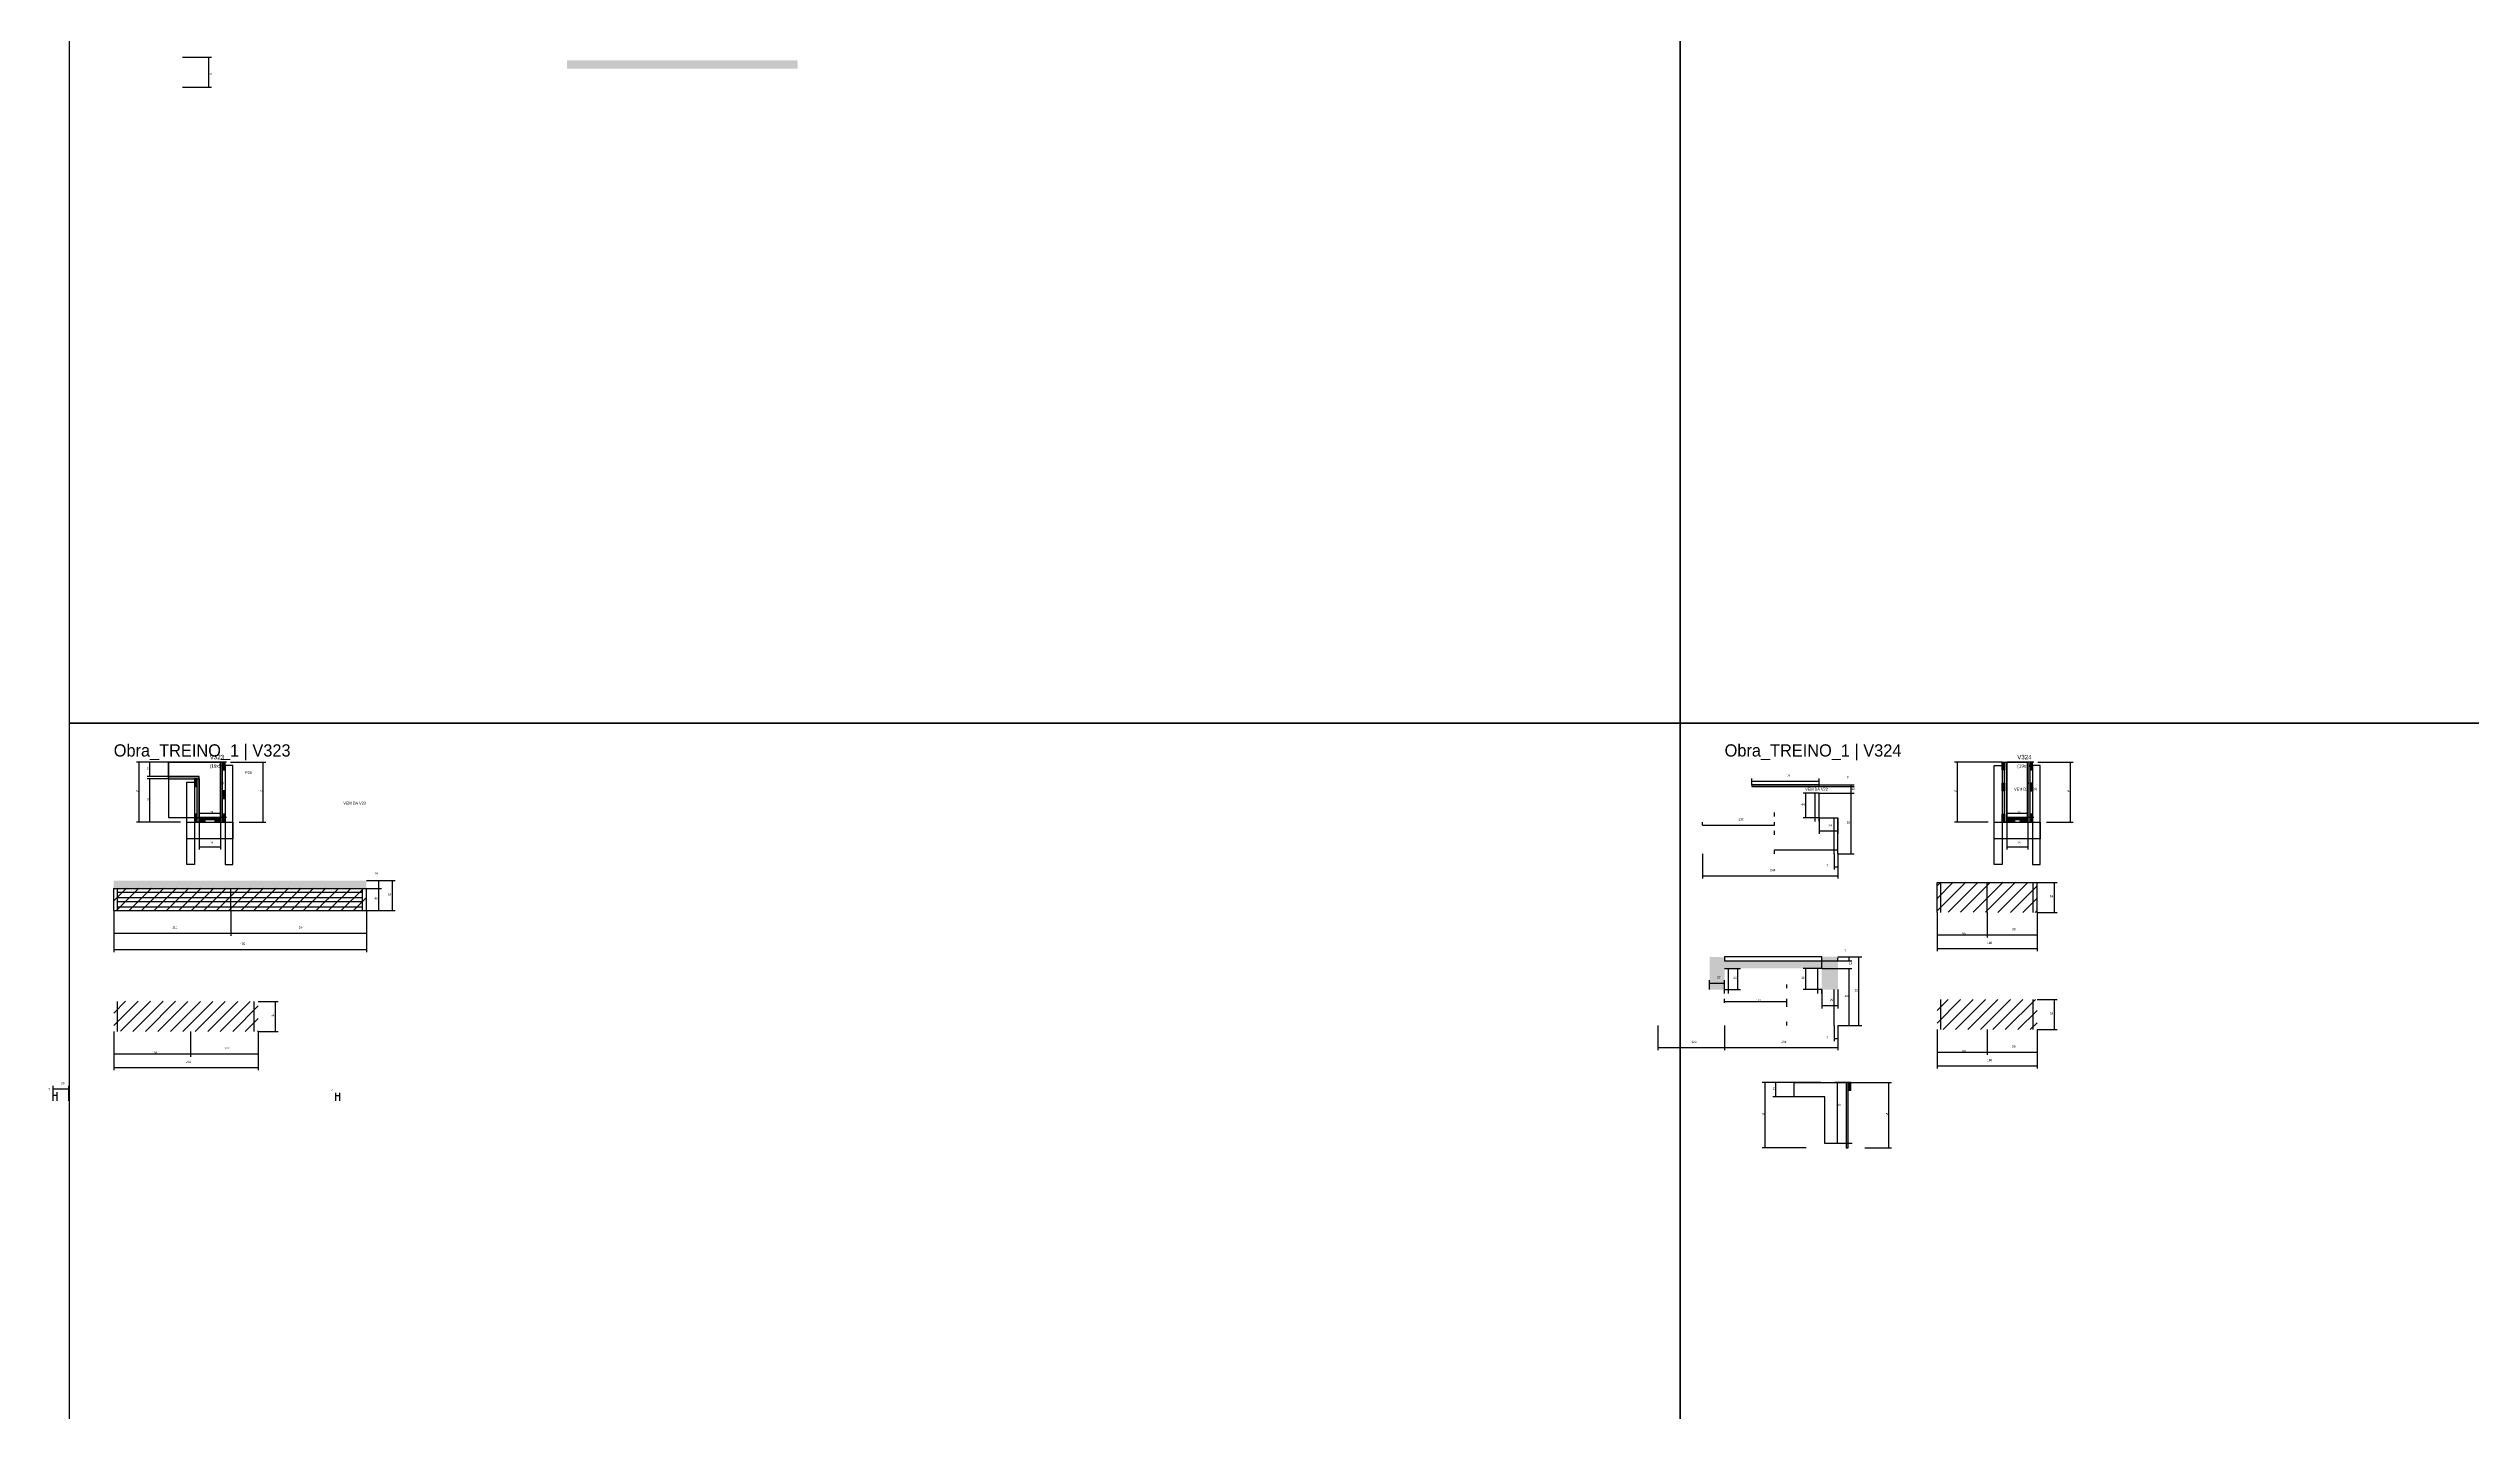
# Model space of a CAD drawing. Header units: metres. Extents: x -41 to 34800, y -36000 to 1848.
# Drawn here: x -38 to 4325, y -3040 to -585 of the extents above; entities that cross this region are included whole.
import ezdxf

# ---------------------------------------------------------------- set-up
doc = ezdxf.new("R2010")
doc.units = ezdxf.units.M
for name, color, linetype in [('CELL_BORDER', 8, 'Continuous'), ('CONCRETO', 251, 'Continuous'), ('COTA', 4, 'Continuous'), ('Cota Seção (2x)', 4, 'Continuous'), ('Hachura', 253, 'Continuous'), ('LABEL_ID', 3, 'Continuous'), ('Madeira', 126, 'Continuous'), ('NOMENCLATURA', 7, 'Continuous'), ('Painéis', 200, 'Continuous'), ('REAPROVEITAMENTO', 251, 'Continuous'), ('SARR_2.2x7', 40, 'Continuous'), ('SARR_3.5x7', 81, 'Continuous'), ('Texto Seção', 7, 'Continuous')]:
    doc.layers.add(name, color=color, linetype=linetype)

msp = doc.modelspace()

# ---------------------------------------------------------------- hatches: boundary and pattern name
at = {"layer": 'COTA'}
h = msp.add_hatch(dxfattribs=at)
h.set_pattern_fill('AR-CONC', scale=0.03)
h.paths.add_polyline_path([(1310.9, -606.4), (895.8, -606.4), (895.8, -606.4), (896.1, -621.4), (896.1, -621.4), (1311.2, -621.4), (1311.2, -621.4), (1310.9, -606.4)])
h = msp.add_hatch(dxfattribs=at)
h.set_pattern_fill('AR-CONC', scale=0.03)
h.paths.add_polyline_path([(535, -2097.5), (535, -2083.5), (535, -2083.5), (80, -2083.5), (80, -2083.5), (80, -2097.5), (80, -2097.5), (535, -2097.5)])
h = msp.add_hatch(dxfattribs=at)
h.set_pattern_fill('AR-CONC', scale=0.03)
h.paths.add_polyline_path([(3155, -2241.7), (2980, -2241.7), (2980, -2241.7), (2980, -2279.7), (2980, -2279.7), (2953, -2279.7), (2953, -2279.7), (2953, -2220.7), (2953, -2220.7), (2980, -2221.6), (2980, -2221.6), (2980, -2227.7), (2980, -2227.7), (3155, -2227.7), (3155, -2227.7), (3155, -2220.7), (3155, -2220.7), (3184, -2220.7), (3184, -2220.7), (3184, -2279.7), (3184, -2279.7), (3155, -2279.7), (3155, -2279.7), (3155, -2241.7)])
at = {"layer": 'Hachura'}
h = msp.add_hatch(color=8, dxfattribs=at)
h.dxf.hatch_style = 1
h.paths.add_polyline_path([(275.9, -1870), (271.9, -1870), (271.9, -1870), (271.9, -1978), (271.9, -1978), (275.9, -1978), (275.9, -1978), (275.9, -1870)])
h = msp.add_hatch(dxfattribs=at)
h.set_pattern_fill('ANSI31', scale=0.5)
h.paths.add_polyline_path([(275.9, -1884), (280.3, -1884), (280.3, -1884), (280.3, -1870), (280.3, -1870), (275.9, -1870), (275.9, -1870), (275.9, -1884)])
h = msp.add_hatch(dxfattribs=at)
h.set_pattern_fill('ANSI31', scale=0.5)
h.paths.add_polyline_path([(3483.8, -1884), (3479.4, -1884), (3479.4, -1884), (3479.4, -1870), (3479.4, -1870), (3483.8, -1870), (3483.8, -1870), (3483.8, -1884)])
h = msp.add_hatch(color=8, dxfattribs=at)
h.dxf.hatch_style = 1
h.paths.add_polyline_path([(3487.8, -1870), (3483.8, -1870), (3483.8, -1870), (3483.8, -1978), (3483.8, -1978), (3487.8, -1978), (3487.8, -1978), (3487.8, -1870)])
h = msp.add_hatch(color=8, dxfattribs=at)
h.dxf.hatch_style = 1
h.paths.add_polyline_path([(3529.8, -1870), (3525.8, -1870), (3525.8, -1870), (3525.8, -1978), (3525.8, -1978), (3529.8, -1978), (3529.8, -1978), (3529.8, -1870)])
h = msp.add_hatch(dxfattribs=at)
h.set_pattern_fill('ANSI31', scale=0.5)
h.paths.add_polyline_path([(3529.8, -1884), (3534.2, -1884), (3534.2, -1884), (3534.2, -1870), (3534.2, -1870), (3529.8, -1870), (3529.8, -1870), (3529.8, -1884)])
h = msp.add_hatch(color=8, dxfattribs=at)
h.dxf.hatch_style = 1
h.paths.add_polyline_path([(233.9, -1900), (233.9, -1896), (233.9, -1896), (178.3, -1896), (178.3, -1896), (178.3, -1900), (178.3, -1900), (233.9, -1900)])
h = msp.add_hatch(dxfattribs=at)
h.set_pattern_fill('ANSI31', scale=0.5)
h.paths.add_polyline_path([(225.5, -1914), (229.9, -1914), (229.9, -1914), (229.9, -1900), (229.9, -1900), (225.5, -1900), (225.5, -1900), (225.5, -1914)])
h = msp.add_hatch(color=8, dxfattribs=at)
h.dxf.hatch_style = 1
h.paths.add_polyline_path([(233.9, -1900), (229.9, -1900), (229.9, -1900), (229.9, -1978), (229.9, -1978), (233.9, -1978), (233.9, -1978), (233.9, -1900)])
h = msp.add_hatch(dxfattribs=at)
h.set_pattern_fill('ANSI31', scale=0.5)
h.paths.add_polyline_path([(3483.8, -1922), (3479.4, -1922), (3479.4, -1922), (3479.4, -1908), (3479.4, -1908), (3483.8, -1908), (3483.8, -1908), (3483.8, -1922)])
h = msp.add_hatch(dxfattribs=at)
h.set_pattern_fill('ANSI31', scale=0.5)
h.paths.add_polyline_path([(3529.8, -1922), (3534.2, -1922), (3534.2, -1922), (3534.2, -1908), (3534.2, -1908), (3529.8, -1908), (3529.8, -1908), (3529.8, -1922)])
h = msp.add_hatch(dxfattribs=at)
h.set_pattern_fill('ANSI31', scale=0.5)
h.paths.add_polyline_path([(275.9, -1935.5), (280.3, -1935.5), (280.3, -1935.5), (280.3, -1921.5), (280.3, -1921.5), (275.9, -1921.5), (275.9, -1921.5), (275.9, -1935.5)])
h = msp.add_hatch(dxfattribs=at)
h.set_pattern_fill('ANSI31', scale=0.5)
h.paths.add_polyline_path([(225.5, -1978), (229.9, -1978), (229.9, -1978), (229.9, -1964), (229.9, -1964), (225.5, -1964), (225.5, -1964), (225.5, -1978)])
h = msp.add_hatch(color=8, dxfattribs=at)
h.dxf.hatch_style = 1
h.paths.add_polyline_path([(271.9, -1973.6), (271.9, -1970), (271.9, -1970), (233.9, -1970), (233.9, -1970), (233.9, -1973.6), (233.9, -1973.6), (271.9, -1973.6)])
h = msp.add_hatch(dxfattribs=at)
h.set_pattern_fill('ANSI31', scale=0.5)
h.paths.add_polyline_path([(233.9, -1978), (233.9, -1973.6), (233.9, -1973.6), (243.9, -1973.6), (243.9, -1973.6), (243.9, -1978), (243.9, -1978), (233.9, -1978)])
h = msp.add_hatch(dxfattribs=at)
h.set_pattern_fill('ANSI31', scale=0.5)
h.paths.add_polyline_path([(271.9, -1978), (271.9, -1973.6), (271.9, -1973.6), (261.9, -1973.6), (261.9, -1973.6), (261.9, -1978), (261.9, -1978), (271.9, -1978)])
h = msp.add_hatch(dxfattribs=at)
h.set_pattern_fill('ANSI31', scale=0.5)
h.paths.add_polyline_path([(275.9, -1978), (280.3, -1978), (280.3, -1978), (280.3, -1964), (280.3, -1964), (275.9, -1964), (275.9, -1964), (275.9, -1978)])
h = msp.add_hatch(dxfattribs=at)
h.set_pattern_fill('ANSI31', scale=0.5)
h.paths.add_polyline_path([(3483.8, -1978), (3479.4, -1978), (3479.4, -1978), (3479.4, -1964), (3479.4, -1964), (3483.8, -1964), (3483.8, -1964), (3483.8, -1978)])
h = msp.add_hatch(color=8, dxfattribs=at)
h.dxf.hatch_style = 1
h.paths.add_polyline_path([(3525.8, -1973.6), (3525.8, -1970), (3525.8, -1970), (3487.8, -1970), (3487.8, -1970), (3487.8, -1973.6), (3487.8, -1973.6), (3525.8, -1973.6)])
h = msp.add_hatch(dxfattribs=at)
h.set_pattern_fill('ANSI31', scale=0.5)
h.paths.add_polyline_path([(3487.8, -1978), (3487.8, -1973.6), (3487.8, -1973.6), (3501.8, -1973.6), (3501.8, -1973.6), (3501.8, -1978), (3501.8, -1978), (3487.8, -1978)])
h = msp.add_hatch(dxfattribs=at)
h.set_pattern_fill('ANSI31', scale=0.5)
h.paths.add_polyline_path([(3525.8, -1978), (3525.8, -1973.6), (3525.8, -1973.6), (3511.8, -1973.6), (3511.8, -1973.6), (3511.8, -1978), (3511.8, -1978), (3525.8, -1978)])
h = msp.add_hatch(dxfattribs=at)
h.set_pattern_fill('ANSI31', scale=0.5)
h.paths.add_polyline_path([(3529.8, -1978), (3534.2, -1978), (3534.2, -1978), (3534.2, -1964), (3534.2, -1964), (3529.8, -1964), (3529.8, -1964), (3529.8, -1978)])
h = msp.add_hatch(color=8, dxfattribs=at)
h.dxf.hatch_style = 1
h.paths.add_polyline_path([(3202.6, -2446.9), (3198.6, -2446.9), (3198.6, -2446.9), (3198.6, -2564.9), (3198.6, -2564.9), (3202.6, -2564.9), (3202.6, -2564.9), (3202.6, -2446.9)])
h = msp.add_hatch(dxfattribs=at)
h.set_pattern_fill('ANSI31', scale=0.5)
h.paths.add_polyline_path([(3202.6, -2460.9), (3207, -2460.9), (3207, -2460.9), (3207, -2446.9), (3207, -2446.9), (3202.6, -2446.9), (3202.6, -2446.9), (3202.6, -2460.9)])
at = {"layer": 'REAPROVEITAMENTO'}
h = msp.add_hatch(dxfattribs=at)
h.set_pattern_fill('ANSI31', scale=5)
h.paths.add_polyline_path([(3542.5, -2140.7), (3542.5, -2086.6), (3542.5, -2086.6), (3362.5, -2086.4), (3362.5, -2086.4), (3362.5, -2140.5), (3362.5, -2140.5), (3542.5, -2140.7)])
h = msp.add_hatch(dxfattribs=at)
h.set_pattern_fill('ANSI31', scale=5)
h.paths.add_polyline_path([(80, -2137.4), (80, -2097.2), (80, -2097.2), (535, -2097.4), (535, -2097.4), (535, -2137.5), (535, -2137.5), (80, -2137.4)])
h = msp.add_hatch(dxfattribs=at)
h.set_pattern_fill('ANSI31', scale=5)
h.paths.add_polyline_path([(80, -2354.9), (80, -2300.8), (80, -2300.8), (340, -2301), (340, -2301), (340, -2355.1), (340, -2355.1), (80, -2354.9)])
h = msp.add_hatch(dxfattribs=at)
h.set_pattern_fill('ANSI31', scale=5)
h.paths.add_polyline_path([(3542.5, -2351.9), (3542.5, -2297.7), (3542.5, -2297.7), (3362.5, -2297.6), (3362.5, -2297.6), (3362.5, -2351.7), (3362.5, -2351.7), (3542.5, -2351.9)])

# ---------------------------------------------------------------- linework, layer by layer
at = {"layer": 'CELL_BORDER'}
for points in [[(0, -1800), (2900, -1800), (2900, 0), (0, 0)], [(2900, -1800), (5800, -1800), (5800, 0), (2900, 0)], [(0, -3600), (2900, -3600), (2900, -1800), (0, -1800)], [(2900, -3600), (5800, -3600), (5800, -1800), (2900, -1800)]]:
    msp.add_lwpolyline(points, close=True, dxfattribs=at)
at = {"layer": 'CONCRETO'}
for points in [[(178.3, -1896), (178.3, -1870), (233.9, -1870), (233.9, -1870), (271.9, -1870), (271.9, -1970), (233.9, -1970), (233.9, -1896)], [(178.3, -1970), (271.9, -1970), (271.9, -1870), (178.3, -1870)], [(3487.8, -1870), (3487.8, -1870), (3525.8, -1870), (3525.8, -1898), (3525.8, -1898), (3525.8, -1970), (3487.8, -1970), (3487.8, -1870)], [(3487.8, -1970), (3525.8, -1970), (3525.8, -1870), (3487.8, -1870)], [(3105, -2472.9), (3105, -2446.9), (3160.6, -2446.9), (3160.6, -2446.9), (3198.6, -2446.9), (3198.6, -2556.9), (3160.6, -2556.9), (3160.6, -2472.9)]]:
    msp.add_lwpolyline(points, close=True, dxfattribs=at)
at = {"layer": 'COTA'}
for p, q in [((203.8, -600.7), (256.1, -600.7)), ((251.1, -654.7), (251.1, -600.7)), ((203.8, -654.7), (256.1, -654.7)), ((225.9, -1870), (120.9, -1870)), ((125.9, -1978), (125.9, -1870)), ((178.3, -1870), (140.2, -1870)), ((145.2, -1896), (145.2, -1870)), ((289.9, -1870), (353.7, -1870)), ((348.7, -1978), (348.7, -1870)), ((3479.4, -1870), (3394.1, -1870)), ((3399.1, -1978), (3399.1, -1870)), ((3543.8, -1870), (3607.7, -1870)), ((3602.7, -1978), (3602.7, -1870)), ((178.3, -1896), (140.2, -1896)), ((178.3, -1900), (140.2, -1900)), ((145.2, -1978), (145.2, -1900)), ((3029, -1911.2), (3029, -1899.6)), ((3029, -1904.6), (3150, -1904.6)), ((3150, -1911.2), (3150, -1899.6)), ((3150, -1911.2), (3213.1, -1911.2)), ((3150, -1914.2), (3213.1, -1914.2)), ((3150, -1914.2), (3213.1, -1914.2)), ((3208.1, -1914.2), (3208.1, -1911.2)), ((3208.1, -1926.2), (3208.1, -1914.2)), ((3150, -1926.2), (3213.1, -1926.2)), ((3150, -1926.2), (3213.1, -1926.2)), ((3208.1, -2035.2), (3208.1, -1926.2)), ((200.3, -1978), (120.9, -1978)), ((200.3, -1978), (140.2, -1978)), ((233.9, -1978), (233.9, -2027.7)), ((271.9, -1978), (271.9, -2027.7)), ((305.5, -1978), (353.7, -1978)), ((3454.2, -1978), (3394.1, -1978)), ((3487.8, -1978), (3487.8, -2027.7)), ((3525.8, -1978), (3525.8, -2027.7)), ((3559.4, -1978), (3607.7, -1978)), ((233.9, -2022.7), (271.9, -2022.7)), ((2940, -2035.2), (2940, -2079.6)), ((3177, -2035.2), (3177, -2063.4)), ((3184, -2035.2), (3184, -2079.6)), ((3184, -2035.2), (3213.1, -2035.2)), ((3184, -2035.2), (3184, -2063.4)), ((3487.8, -2022.7), (3525.8, -2022.7)), ((535, -2083.5), (562.1, -2083.5)), ((535, -2083.5), (586.8, -2083.5)), ((557.1, -2097.5), (557.1, -2083.5)), ((581.8, -2137.5), (581.8, -2083.5)), ((2940, -2074.6), (3184, -2074.6)), ((3177, -2058.4), (3184, -2058.4)), ((3542.5, -2086.6), (3578.7, -2086.6)), ((3573.7, -2140.6), (3573.7, -2086.6)), ((535, -2097.5), (562.1, -2097.5)), ((535, -2097.5), (562.1, -2097.5)), ((557.1, -2137.5), (557.1, -2097.5)), ((80, -2137.5), (80, -2183)), ((80, -2137.5), (80, -2212.6)), ((80, -2178), (291, -2178)), ((291, -2137.5), (291, -2183)), ((291, -2137.5), (291, -2183)), ((291, -2178), (535, -2178)), ((535, -2137.5), (535, -2183)), ((535, -2137.5), (535, -2212.6)), ((535, -2137.5), (562.1, -2137.5)), ((535, -2137.5), (586.8, -2137.5)), ((3362.5, -2140.6), (3362.5, -2186.2)), ((3362.5, -2140.6), (3362.5, -2210.7)), ((3452.5, -2140.6), (3452.5, -2186.2)), ((3452.5, -2140.6), (3452.5, -2186.2)), ((3542.5, -2140.6), (3542.5, -2186.2)), ((3542.5, -2140.6), (3542.5, -2210.7)), ((3542.5, -2140.6), (3578.7, -2140.6)), ((80, -2207.6), (535, -2207.6)), ((3155, -2241.7), (3155, -2222.7)), ((3184, -2220.7), (3209, -2220.7)), ((3184, -2227.7), (3184, -2222.7)), ((3204, -2227.7), (3204, -2220.7)), ((3362.5, -2181.2), (3452.5, -2181.2)), ((3362.5, -2205.7), (3542.5, -2205.7)), ((3452.5, -2181.2), (3542.5, -2181.2)), ((3155, -2227.7), (3184, -2227.7)), ((3155, -2241.7), (3209, -2241.7)), ((3184, -2227.7), (3209, -2227.7)), ((3204, -2344.7), (3204, -2241.7)), ((340, -2301), (376.2, -2301)), ((371.2, -2355), (371.2, -2301)), ((3542.5, -2297.8), (3578.7, -2297.8)), ((3573.7, -2351.8), (3573.7, -2297.8)), ((80, -2355), (80, -2400.6)), ((80, -2355), (80, -2425.1)), ((218, -2355), (218, -2400.6)), ((218, -2355), (218, -2400.6)), ((340, -2355), (340, -2400.6)), ((340, -2355), (340, -2425.1)), ((340, -2355), (376.2, -2355)), ((2860, -2344.7), (2860, -2389.1)), ((2980, -2344.7), (2980, -2389.1)), ((3177, -2344.7), (3177, -2372.9)), ((3184, -2344.7), (3209, -2344.7)), ((3184, -2344.7), (3184, -2372.9)), ((3362.5, -2351.8), (3362.5, -2397.3)), ((3362.5, -2351.8), (3362.5, -2421.9)), ((3452.5, -2351.8), (3452.5, -2397.3)), ((3452.5, -2351.8), (3452.5, -2397.3)), ((3542.5, -2351.8), (3542.5, -2397.3)), ((3542.5, -2351.8), (3542.5, -2421.9)), ((3542.5, -2351.8), (3578.7, -2351.8)), ((80, -2395.6), (218, -2395.6)), ((218, -2395.6), (340, -2395.6)), ((2860, -2384.1), (2980, -2384.1)), ((3177, -2367.9), (3184, -2367.9)), ((3362.5, -2392.3), (3452.5, -2392.3)), ((3452.5, -2392.3), (3542.5, -2392.3)), ((80, -2420.1), (340, -2420.1)), ((3362.5, -2416.9), (3542.5, -2416.9)), ((-28.9, -2480.1), (-28.9, -2464.7)), ((-28.9, -2469.7), (-21.9, -2469.7)), ((-21.9, -2480.1), (-21.9, -2464.7)), ((480.1, -2480.1), (480.1, -2465.5)), ((480.1, -2470.5), (487.1, -2470.5)), ((487.1, -2480.1), (487.1, -2465.5)), ((3152.6, -2446.9), (3047.7, -2446.9)), ((3052.7, -2564.9), (3052.7, -2446.9)), ((3105, -2446.9), (3067, -2446.9)), ((3105, -2472.9), (3067, -2472.9)), ((3072, -2472.9), (3072, -2446.9)), ((3207, -2446.9), (3280.5, -2446.9)), ((3275.5, -2564.9), (3275.5, -2446.9)), ((3127, -2564.9), (3047.7, -2564.9)), ((3232.2, -2564.9), (3280.5, -2564.9))]:
    msp.add_line(p, q, dxfattribs=at)
at = {"layer": 'Cota Seção (2x)'}
for p, q in [((282.9, -1870), (266.9, -1870)), ((271.9, -1970), (271.9, -1870)), ((3536.8, -1870), (3520.3, -1870)), ((3525.3, -1970), (3525.3, -1870)), ((233.9, -1978), (233.9, -1957)), ((233.9, -1962), (271.9, -1962)), ((271.9, -1978), (271.9, -1957)), ((3150, -1926.2), (3121.2, -1926.2)), ((3126.2, -1970.2), (3126.2, -1926.2)), ((3487.8, -1978), (3487.8, -1957)), ((3487.8, -1962), (3525.8, -1962)), ((3525.8, -1978), (3525.8, -1957)), ((282.9, -1970), (266.9, -1970)), ((2940, -1983.5), (2940, -1978.5)), ((2940, -1983.5), (3070, -1983.5)), ((3070, -1983.5), (3070, -1978.5)), ((3150, -1970.2), (3121.2, -1970.2)), ((3150, -1970.2), (3150, -1999.1)), ((3150, -1994.1), (3184, -1994.1)), ((3184, -1970.2), (3184, -1999.1)), ((3536.8, -1970), (3520.3, -1970)), ((3184, -2220.7), (3226.9, -2220.7)), ((3221.9, -2344.7), (3221.9, -2220.7)), ((2953, -2279.7), (2953, -2262.9)), ((2953, -2267.9), (2980, -2267.9)), ((2980, -2241.7), (3008.8, -2241.7)), ((2980, -2279.7), (2980, -2262.9)), ((3003.8, -2279.7), (3003.8, -2241.7)), ((3155, -2241.7), (3121.2, -2241.7)), ((3126.2, -2279.7), (3126.2, -2241.7)), ((2980, -2279.7), (3008.8, -2279.7)), ((2980, -2303.5), (2980, -2296.1)), ((2980, -2301.1), (3092, -2301.1)), ((3092, -2303.5), (3092, -2296.1)), ((3155, -2279.7), (3121.2, -2279.7)), ((3155, -2279.7), (3155, -2313.5)), ((3155, -2308.5), (3184, -2308.5)), ((3184, -2279.7), (3184, -2313.5)), ((2980, -2344.7), (2980, -2389.1)), ((3184, -2344.7), (3226.9, -2344.7)), ((3184, -2344.7), (3184, -2389.1)), ((2980, -2384.1), (3184, -2384.1)), ((-28.9, -2480.1), (-28.9, -2453.2)), ((-28.9, -2458.2), (-0.9, -2458.2)), ((-0.9, -2480.1), (-0.9, -2453.2)), ((3198.6, -2446.9), (3178.2, -2446.9)), ((3183.2, -2556.9), (3183.2, -2446.9)), ((3209.6, -2556.9), (3178.2, -2556.9))]:
    msp.add_line(p, q, dxfattribs=at)
at = {"layer": 'Madeira'}
for points in [[(275.9, -1884), (280.3, -1884), (280.3, -1870), (275.9, -1870)], [(3483.8, -1884), (3479.4, -1884), (3479.4, -1870), (3483.8, -1870)], [(3529.8, -1884), (3534.2, -1884), (3534.2, -1870), (3529.8, -1870)], [(225.5, -1914), (229.9, -1914), (229.9, -1900), (225.5, -1900)], [(3483.8, -1922), (3479.4, -1922), (3479.4, -1908), (3483.8, -1908)], [(3529.8, -1922), (3534.2, -1922), (3534.2, -1908), (3529.8, -1908)], [(275.9, -1935.5), (280.3, -1935.5), (280.3, -1921.5), (275.9, -1921.5)], [(225.5, -1978), (229.9, -1978), (229.9, -1964), (225.5, -1964)], [(233.9, -1978), (233.9, -1973.6), (243.9, -1973.6), (243.9, -1978)], [(271.9, -1978), (271.9, -1973.6), (261.9, -1973.6), (261.9, -1978)], [(275.9, -1978), (280.3, -1978), (280.3, -1964), (275.9, -1964)], [(3483.8, -1978), (3479.4, -1978), (3479.4, -1964), (3483.8, -1964)], [(3487.8, -1978), (3487.8, -1973.6), (3501.8, -1973.6), (3501.8, -1978)], [(3525.8, -1978), (3525.8, -1973.6), (3511.8, -1973.6), (3511.8, -1978)], [(3529.8, -1978), (3534.2, -1978), (3534.2, -1964), (3529.8, -1964)], [(3202.6, -2460.9), (3207, -2460.9), (3207, -2446.9), (3202.6, -2446.9)]]:
    msp.add_lwpolyline(points, close=True, dxfattribs=at)
at = {"layer": 'Painéis'}
for p, q in [((271.9, -1978), (271.9, -1870)), ((3487.8, -1978), (3487.8, -1870)), ((3525.8, -1978), (3525.8, -1870)), ((178.3, -1896), (233.9, -1896)), ((178.3, -1900), (178.3, -1896)), ((233.9, -1900), (233.9, -1896)), ((233.9, -1978), (233.9, -1900)), ((3029, -1911.2), (3150, -1911.2)), ((3029, -1914.2), (3150, -1914.2)), ((3150, -1970.2), (3150, -1926.2)), ((233.9, -1970), (271.9, -1970)), ((233.9, -1973.6), (233.9, -1970)), ((271.9, -1973.6), (271.9, -1970)), ((3150, -1970.2), (3184, -1970.2)), ((3184, -2035.2), (3184, -1970.2)), ((3487.8, -1970), (3525.8, -1970)), ((3487.8, -1973.6), (3487.8, -1970)), ((3525.8, -1973.6), (3525.8, -1970)), ((3362.5, -2086.6), (3542.5, -2086.6)), ((3362.5, -2140.6), (3362.5, -2086.6)), ((3452.5, -2140.6), (3452.5, -2086.6)), ((3542.5, -2140.6), (3542.5, -2086.6)), ((80, -2097.5), (535, -2097.5)), ((80, -2137.5), (80, -2097.5)), ((291, -2137.5), (291, -2097.5)), ((535, -2137.5), (535, -2097.5)), ((80, -2137.5), (535, -2137.5))]:
    msp.add_line(p, q, dxfattribs=at)
for points in [[(275.9, -1870), (271.9, -1870), (271.9, -1978), (275.9, -1978)], [(3483.8, -1870), (3487.8, -1870), (3487.8, -1978), (3483.8, -1978)], [(3529.8, -1870), (3525.8, -1870), (3525.8, -1978), (3529.8, -1978)], [(233.9, -1900), (233.9, -1896), (178.3, -1896), (178.3, -1900)], [(229.9, -1900), (233.9, -1900), (233.9, -1978), (229.9, -1978)], [(3150, -1911.2), (3029, -1911.2), (3029, -1914.2), (3150, -1914.2)], [(271.9, -1973.6), (271.9, -1970), (233.9, -1970), (233.9, -1973.6)], [(3525.8, -1973.6), (3525.8, -1970), (3487.8, -1970), (3487.8, -1973.6)], [(2980, -2227.7), (3155, -2227.7), (3155, -2220.7), (2980, -2220.7)], [(3202.6, -2446.9), (3198.6, -2446.9), (3198.6, -2564.9), (3202.6, -2564.9)]]:
    msp.add_lwpolyline(points, close=True, dxfattribs=at)
at = {"layer": 'SARR_2.2x7'}
for p, q in [((3070, -1967.8), (3070, -1960.8)), ((3143, -1977.2), (3143, -1926.2)), ((3070, -2001.1), (3070, -1994.1)), ((3150, -1977.2), (3150, -1970.2)), ((3177, -2035.2), (3177, -1970.2)), ((3070, -2028.2), (3184, -2028.2)), ((3070, -2035.2), (3070, -2028.2)), ((3369.5, -2140.6), (3369.5, -2086.6)), ((3535.5, -2140.6), (3535.5, -2086.6)), ((87, -2137.5), (87, -2097.5)), ((87, -2104.5), (528, -2104.5)), ((87, -2114), (291, -2114)), ((87, -2121), (291, -2121)), ((87, -2130.5), (528, -2130.5)), ((291, -2114), (528, -2114)), ((291, -2121), (528, -2121)), ((528, -2137.5), (528, -2097.5)), ((2987, -2286.7), (2987, -2241.7)), ((3148, -2286.7), (3148, -2241.7)), ((87, -2355), (87, -2301)), ((333, -2355), (333, -2301)), ((2980, -2286.7), (2980, -2279.7)), ((3092, -2277.3), (3092, -2270.3)), ((3092, -2310.5), (3092, -2303.5)), ((3155, -2286.7), (3155, -2279.7)), ((3177, -2344.7), (3177, -2279.7)), ((3369.5, -2351.8), (3369.5, -2297.8)), ((3535.5, -2351.8), (3535.5, -2297.8)), ((3092, -2344.7), (3092, -2337.7))]:
    msp.add_line(p, q, dxfattribs=at)
at = {"layer": 'SARR_3.5x7'}
for points in [[(211.5, -1906), (225.5, -1906), (225.5, -2054.5), (211.5, -2054.5)], [(294.3, -1876), (280.3, -1876), (280.3, -2054.5), (294.3, -2054.5)], [(3465.4, -1876), (3479.4, -1876), (3479.4, -2054.4), (3465.4, -2054.4)], [(3548.2, -1876), (3534.2, -1876), (3534.2, -2054.4), (3548.2, -2054.4)], [(211.5, -1978), (294.3, -1978), (294.3, -2008), (211.5, -2008)], [(3465.4, -1978), (3548.2, -1978), (3548.2, -2008), (3465.4, -2008)]]:
    msp.add_lwpolyline(points, close=True, dxfattribs=at)

# ---------------------------------------------------------------- texts
at = {"layer": 'COTA'}
for s, p in [('54', (251.1, -632.2)), ('13', (139.7, -1883)), ('121', (3089.5, -1896.5)), ('3', (3199.9, -1899.1)), ('12', (3208.1, -1920.2)), ('54', (120.4, -1924)), ('39', (139.7, -1939)), ('54', (343.2, -1924)), ('54', (3393.6, -1924)), ('54', (3597.2, -1924)), ('109', (3200, -1980.7)), ('19', (252.9, -2017.2)), ('19', (3506.8, -2017.2)), ('14', (549, -2072.4)), ('244', (3062, -2066.5)), ('7', (3163.2, -2058.4)), ('40', (549, -2117.5)), ('54', (573.6, -2110.5)), ('54', (3565.6, -2113.6)), ('211', (185.5, -2170)), ('244', (413, -2169.9)), ('90', (3407.5, -2181.2)), ('90', (3497.5, -2173)), ('455', (307.5, -2199.4)), ('7', (3196, -2211.8)), ('180', (3452.5, -2197.6)), ('14', (3204, -2234.7)), ('103', (3195.8, -2293.2)), ('54', (363.1, -2328)), ('54', (3565.6, -2324.8)), ('138', (149, -2395.6)), ('122', (279, -2387.5)), ('120', (2920, -2376)), ('7', (3163.2, -2367.9)), ('90', (3407.5, -2392.3)), ('90', (3497.5, -2384.2)), ('260', (210, -2412)), ('180', (3452.5, -2408.8)), ('7', (-37.8, -2461.6)), ('7', (471.2, -2462.5)), ('13', (3066.5, -2459.9)), ('59', (3047.2, -2505.9)), ('59', (3270, -2505.9))]:
    msp.add_text(s, height=4, dxfattribs=at).set_placement(p)
at = {"layer": 'Cota Seção (2x)'}
for s, p in [('50', (271.9, -1910)), ('50', (3525.3, -1910)), ('19', (252.9, -1962)), ('44', (3118.1, -1948.2)), ('19', (3506.8, -1962)), ('130', (3005, -1975.3)), ('34', (3167, -1985.9)), ('27', (2966.5, -2259.8)), ('38', (2995.6, -2260.7)), ('38', (3117.9, -2260.7)), ('112', (3036.1, -2301.1)), ('29', (3169.5, -2300.4)), ('124', (3213.8, -2282.7)), ('204', (3082, -2376)), ('28', (-14.9, -2450.1)), ('55', (3183.2, -2488.9))]:
    msp.add_text(s, height=4, dxfattribs=at).set_placement(p)
at = {"layer": 'LABEL_ID'}
for s, p in [('Obra_TREINO_1 | V323', (80, -1860)), ('Obra_TREINO_1 | V324', (2980, -1860))]:
    msp.add_text(s, height=22, dxfattribs=at).set_placement(p)
at = {"layer": 'NOMENCLATURA'}
msp.add_text('P26', height=5, dxfattribs=at).set_placement((316.4, -1891.5))
at = {"layer": 'Texto Seção'}
for s, height, p in [('V323', 8, (252.9, -1865)), ('(19x50)', 6, (252.9, -1880)), ('V324', 8, (3506.8, -1865)), ('(19x50)', 6, (3506.8, -1880)), ('VEM DA V22', 5, (3125.1, -1921.3)), ('VEM DA V24', 5, (3501.1, -1921.3)), ('VEM DA V23', 5, (493.3, -1946.4))]:
    msp.add_text(s, height=height, dxfattribs=at).set_placement(p)

doc.saveas('drawing.dxf')
